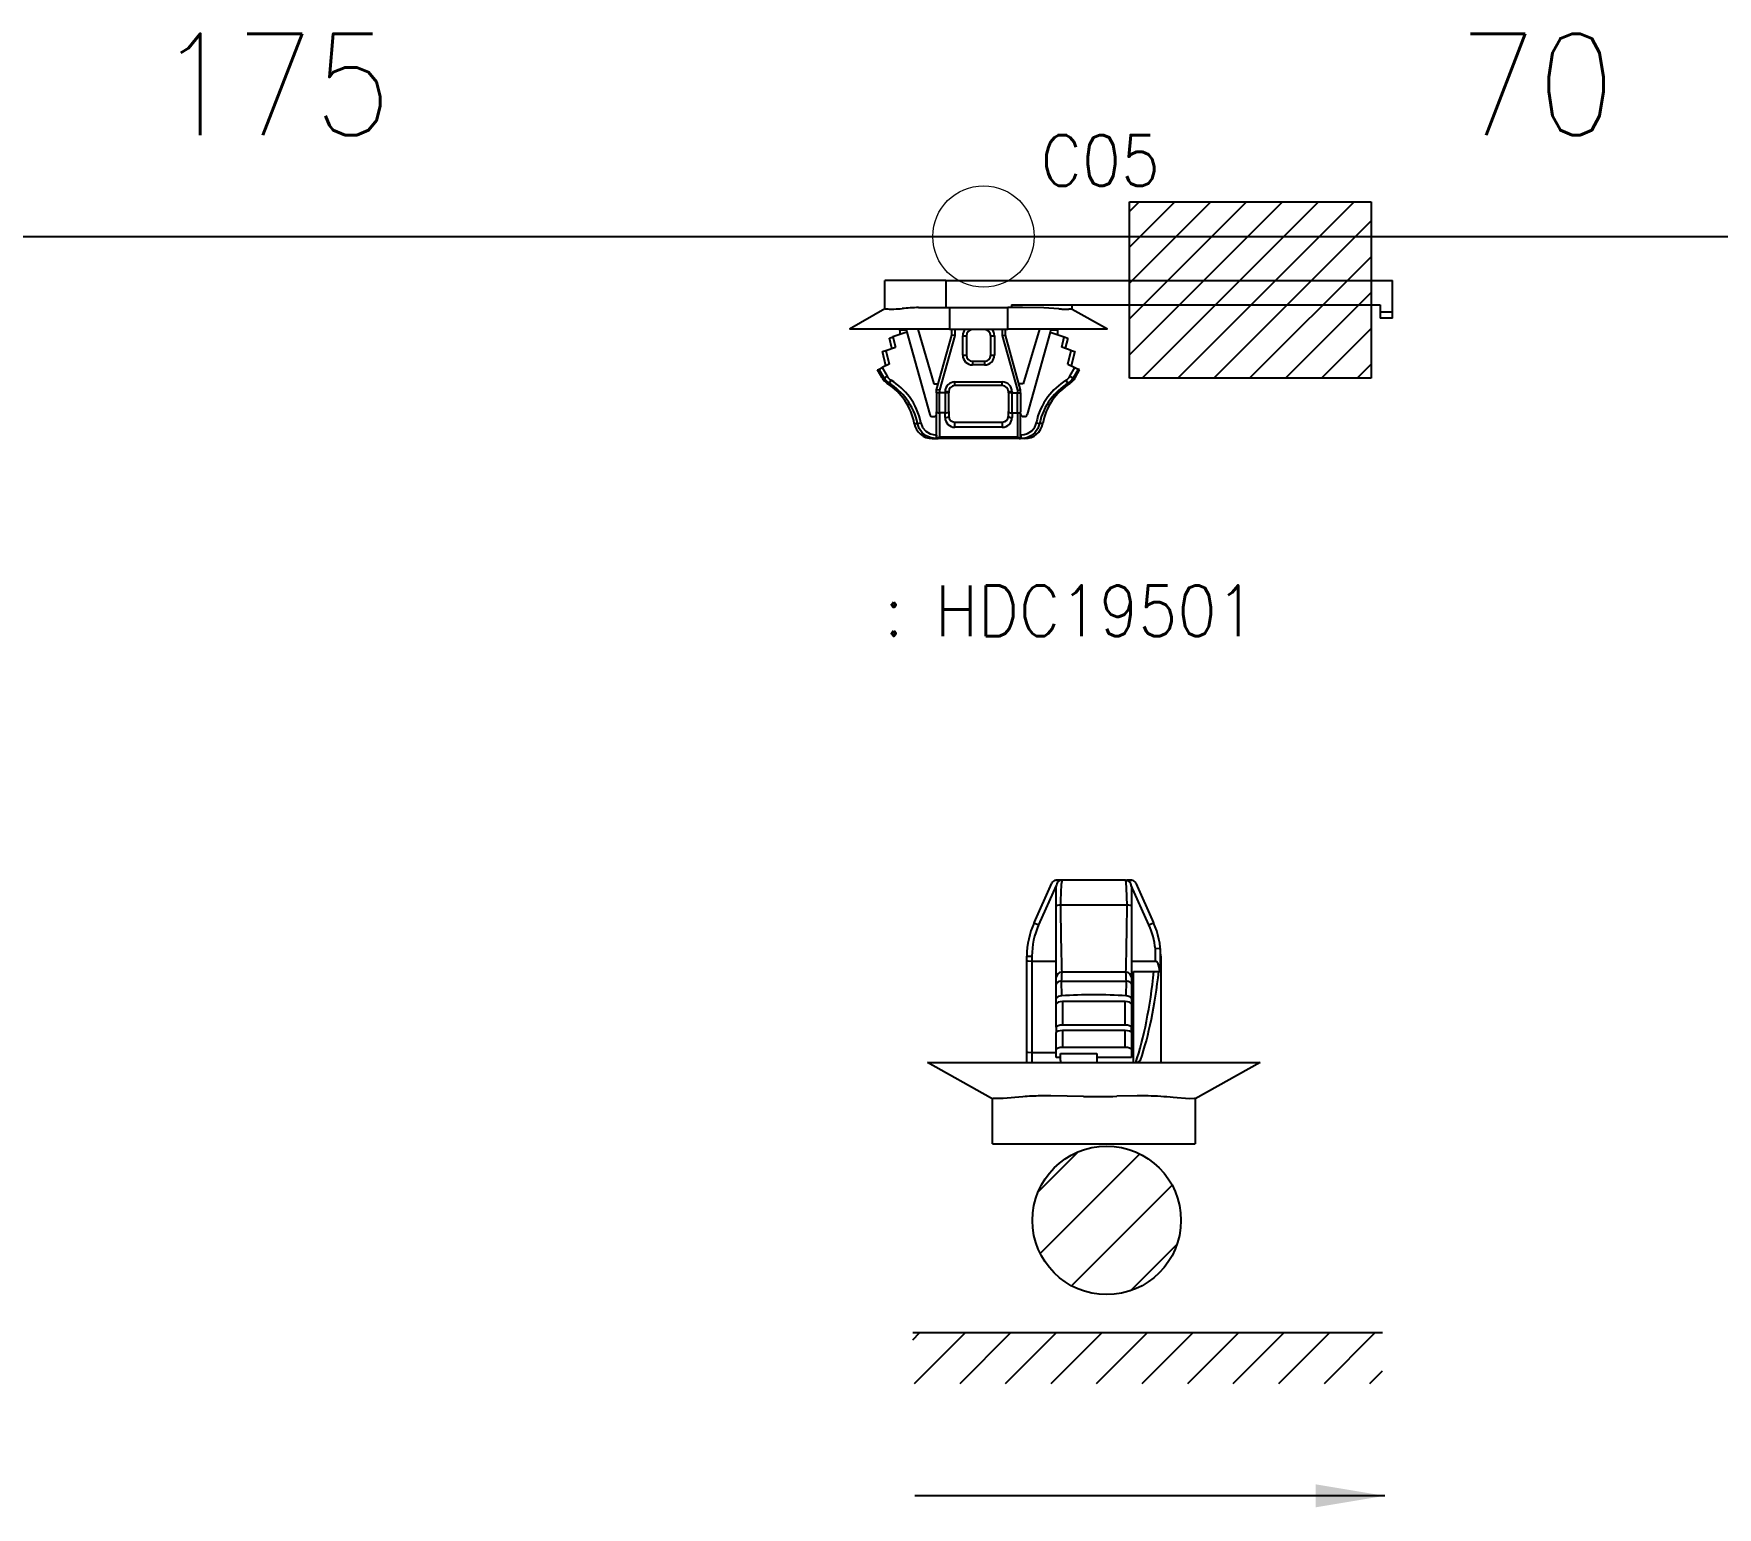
# Model space of a CAD drawing. Header units: inches. Extents: x 47316 to 59086, y 3141 to 11743.
# Drawn here: x 57995.5 to 58078.5, y 7179.9 to 7252.5 of the extents above; entities that cross this region are included whole.
import ezdxf

# ---------------------------------------------------------------- set-up
doc = ezdxf.new("R2010")
doc.units = ezdxf.units.IN
doc.header["$MEASUREMENT"] = 0
doc.layers.add('Beschreibung', color=7, linetype='Continuous', lineweight=25)
doc.styles.get("Standard").update_dxf_attribs({"font": ''})
doc.styles.get('Standard').set_extended_font_data('SimSun')
doc.linetypes.add('_VH_OTCON', pattern='A,0.0001,[7,VeSys.shx,S=0.1,R=0,X=0,Y=0],-0.4,[7,VeSys.shx,S=0.1,R=0,X=0,Y=0],-0.4,["X",Standard,S=1,R=0,X=-0.5,Y=-0.5],-0.0001,[7,VeSys.shx,S=0.1,R=0,X=0,Y=0],-0.4', length=1.2002)

msp = doc.modelspace()

# ---------------------------------------------------------------- linework, layer by layer
at = {"color": 0, "lineweight": -3}
for p, q in [((58057.075, 7244.248), (58049.54, 7236.712)), ((58055.307, 7244.248), (58049.54, 7238.48)), ((58053.54, 7244.248), (58049.54, 7240.248)), ((58051.772, 7244.248), (58049.54, 7242.016)), ((58050.004, 7244.248), (58049.54, 7243.783)), ((58049.54, 7235.558), (58049.54, 7244.248)), ((58049.54, 7244.248), (58061.447, 7244.248)), ((58058.843, 7244.248), (58050.153, 7235.558)), ((58060.611, 7244.248), (58051.921, 7235.558)), ((58061.447, 7244.248), (58061.447, 7235.558)), ((58061.447, 7243.316), (58053.689, 7235.558)), ((58061.447, 7241.548), (58055.456, 7235.558)), ((58040.473, 7240.381), (58062.493, 7240.381)), ((58039.128, 7239.042), (58039.697, 7239.048)), ((58039.697, 7239.048), (58040.473, 7239.048)), ((58043.713, 7239.181), (58061.893, 7239.181)), ((58044.252, 7239.046), (58043.713, 7239.048)), ((58045.313, 7239.031), (58044.252, 7239.046)), ((58061.447, 7239.78), (58057.224, 7235.558)), ((58061.447, 7238.013), (58058.992, 7235.558)), ((58061.447, 7236.245), (58060.76, 7235.558)), ((58061.447, 7235.558), (58049.54, 7235.558)), ((58039.166, 7233.081), (58039.083, 7233.32)), ((58039.251, 7233.352), (58039.335, 7233.131)), ((58044.862, 7233.148), (58044.918, 7233.281)), ((58045.104, 7233.32), (58045.02, 7233.078)), ((58039.315, 7232.871), (58039.166, 7233.081)), ((58039.518, 7232.712), (58039.315, 7232.871)), ((58039.335, 7233.131), (58039.487, 7232.949)), ((58039.487, 7232.949), (58039.701, 7232.82)), ((58039.756, 7232.614), (58039.518, 7232.712)), ((58039.701, 7232.82), (58039.944, 7232.763)), ((58040.01, 7232.581), (58039.756, 7232.614)), ((58039.944, 7232.763), (58040.01, 7232.761)), ((58040.047, 7232.582), (58040.083, 7232.599)), ((58040.083, 7232.599), (58040.174, 7232.669)), ((58044.104, 7232.599), (58044.014, 7232.669)), ((58044.14, 7232.582), (58044.104, 7232.599)), ((58044.178, 7232.761), (58044.346, 7232.778)), ((58044.302, 7232.589), (58044.178, 7232.581)), ((58044.511, 7232.638), (58044.302, 7232.589)), ((58044.346, 7232.778), (58044.508, 7232.829)), ((58044.508, 7232.829), (58044.712, 7232.959)), ((58044.704, 7232.733), (58044.511, 7232.638)), ((58044.871, 7232.87), (58044.704, 7232.733)), ((58044.712, 7232.959), (58044.862, 7233.148)), ((58045.02, 7233.078), (58044.871, 7232.87)), ((58046.193, 7210.745, 0), (58046.172, 7210.602, 0)), ((58046.205, 7210.787, 0), (58046.193, 7210.745, 0)), ((58046.214, 7210.804, 0), (58046.205, 7210.787, 0)), ((58046.218, 7210.809, 0), (58046.214, 7210.804, 0)), ((58046.225, 7210.811, 0), (58046.218, 7210.809, 0)), ((58049.331, 7210.81, 0), (58049.325, 7210.811, 0)), ((58049.334, 7210.807, 0), (58049.331, 7210.81, 0)), ((58049.341, 7210.798, 0), (58049.334, 7210.807, 0)), ((58049.35, 7210.775, 0), (58049.341, 7210.798, 0)), ((58049.368, 7210.695, 0), (58049.35, 7210.775, 0)), ((58046.172, 7210.602, 0), (58046.137, 7209.812, 0)), ((58049.394, 7210.416, 0), (58049.368, 7210.695, 0)), ((58049.417, 7209.579, 0), (58049.394, 7210.416, 0)), ((58046.137, 7209.812, 0), (58046.134, 7209.579, 0)), ((58051.059, 7207.407, 0), (58051.05, 7207.436, 0)), ((58044.475, 7206.846, 0), (58044.476, 7206.843, 0)), ((58044.476, 7206.843, 0), (58044.478, 7206.841, 0)), ((58044.478, 7206.841, 0), (58044.482, 7206.838, 0)), ((58044.482, 7206.838, 0), (58044.494, 7206.833, 0)), ((58044.494, 7206.833, 0), (58044.532, 7206.824, 0)), ((58044.532, 7206.824, 0), (58044.725, 7206.811, 0)), ((58051.066, 7207.339, 0), (58051.059, 7207.407, 0)), ((58045.937, 7205.008, 0), (58045.925, 7204.972, 0)), ((58045.958, 7205.031, 0), (58045.937, 7205.008, 0)), ((58046.025, 7205.07, 0), (58045.958, 7205.031, 0)), ((58046.175, 7205.102, 0), (58046.025, 7205.07, 0)), ((58049.456, 7205.091, 0), (58049.376, 7205.102, 0)), ((58049.58, 7205.042, 0), (58049.456, 7205.091, 0)), ((58049.62, 7204.996, 0), (58049.58, 7205.042, 0)), ((58049.625, 7204.972, 0), (58049.62, 7204.996, 0)), ((58044.475, 7202.346, 0), (58044.476, 7202.343, 0)), ((58044.476, 7202.343, 0), (58044.478, 7202.341, 0)), ((58044.478, 7202.341, 0), (58044.482, 7202.338, 0)), ((58044.482, 7202.338, 0), (58044.494, 7202.333, 0)), ((58044.494, 7202.333, 0), (58044.532, 7202.324, 0)), ((58044.532, 7202.324, 0), (58044.725, 7202.311, 0)), ((58049.951, 7201.843, 0), (58049.841, 7201.811, 0)), ((58050.076, 7201.939, 0), (58049.951, 7201.843, 0)), ((58042.776, 7200.033, 0), (58042.775, 7200.032, 0)), ((58042.777, 7200.034, 0), (58042.776, 7200.033, 0)), ((58042.782, 7200.035, 0), (58042.777, 7200.034, 0)), ((58042.829, 7200.036, 0), (58042.782, 7200.035, 0)), ((58043.306, 7200.043, 0), (58042.829, 7200.036, 0)), ((58049.913, 7200.174, 0), (58048.917, 7200.153, 0)), ((58050.404, 7200.173, 0), (58049.913, 7200.174, 0)), ((58052.741, 7200.036, 0), (58052.496, 7200.033, 0)), ((58052.764, 7200.036, 0), (58052.741, 7200.036, 0)), ((58052.771, 7200.035, 0), (58052.764, 7200.036, 0)), ((58052.774, 7200.034, 0), (58052.771, 7200.035, 0)), ((58052.775, 7200.033, 0), (58052.774, 7200.034, 0)), ((58052.775, 7200.032, 0), (58052.775, 7200.033, 0)), ((58045.03, 7195.442, 0), (58047.003, 7197.415, 0)), ((58045.133, 7192.402, 0), (58050.043, 7197.312, 0)), ((58046.682, 7190.808, 0), (58051.637, 7195.763, 0)), ((58049.586, 7190.569, 0), (58051.877, 7192.859, 0)), ((58038.849, 7188.149, 0), (58039.184, 7188.484, 0)), ((58062.005, 7188.484, 0), (58038.849, 7188.484, 0)), ((58038.934, 7185.989, 0), (58041.429, 7188.484, 0)), ((58041.179, 7185.989, 0), (58043.674, 7188.484, 0)), ((58043.424, 7185.989, 0), (58045.919, 7188.484, 0)), ((58045.669, 7185.989, 0), (58048.164, 7188.484, 0)), ((58047.914, 7185.989, 0), (58050.409, 7188.484, 0)), ((58050.159, 7185.989, 0), (58052.654, 7188.484, 0)), ((58052.404, 7185.989, 0), (58054.899, 7188.484, 0)), ((58054.649, 7185.989, 0), (58057.144, 7188.484, 0)), ((58056.894, 7185.989, 0), (58059.39, 7188.484, 0)), ((58059.139, 7185.989, 0), (58061.635, 7188.484, 0)), ((58061.384, 7185.989, 0), (58062.005, 7186.61, 0))]:
    msp.add_line(p, q, dxfattribs=at)
at = {"color": 0, "linetype": '_VH_OTCON', "lineweight": -2, "ltscale": 5}
for p, q in [((57971.162, 7242.543), (58042.338, 7242.543)), ((58042.338, 7242.543), (58096.479, 7242.543))]:
    msp.add_line(p, q, dxfattribs=at)
at = {"color": 0, "lineweight": -3, "ltscale": 0.125}
msp.add_line((58040.473, 7240.381), (58037.473, 7240.381), dxfattribs=at)
at = {"color": 0, "lineweight": -3, "ltscale": 0.058097}
msp.add_line((58037.473, 7238.986), (58037.473, 7240.381), dxfattribs=at)
at = {"color": 0, "lineweight": -3, "ltscale": 0.055515}
for p, q in [((58040.473, 7240.381), (58040.473, 7239.048)), ((58042.775, 7197.811, 0), (58042.775, 7200.032, 0)), ((58052.775, 7200.032, 0), (58052.775, 7197.811, 0))]:
    msp.add_line(p, q, dxfattribs=at)
at = {"color": 0, "lineweight": -3, "ltscale": 0.065}
msp.add_line((58062.493, 7238.821), (58062.493, 7240.381), dxfattribs=at)
at = {"color": 0, "lineweight": -3, "ltscale": 0.083533}
msp.add_line((58037.469, 7238.984), (58035.733, 7237.981), dxfattribs=at)
at = {"color": 0, "lineweight": -3, "ltscale": 0.000679}
msp.add_line((58037.473, 7238.987), (58037.489, 7238.984), dxfattribs=at)
at = {"color": 0, "lineweight": -3, "ltscale": 0.0075}
for p, q in [((58040.473, 7239.048), (58040.653, 7239.05)), ((58043.713, 7239.048), (58043.533, 7239.05)), ((58041.314, 7237.651), (58041.494, 7237.651)), ((58042.694, 7237.651), (58042.874, 7237.651)), ((58041.314, 7236.691), (58041.494, 7236.691)), ((58042.694, 7236.691), (58042.874, 7236.691)), ((58041.794, 7236.391), (58041.794, 7236.211)), ((58042.394, 7236.391), (58042.394, 7236.211)), ((58040.624, 7234.891), (58040.444, 7234.891)), ((58040.624, 7234.829), (58040.444, 7234.829)), ((58040.924, 7235.191), (58040.924, 7235.371)), ((58043.264, 7235.191), (58043.264, 7235.371)), ((58043.744, 7234.891), (58043.564, 7234.891)), ((58043.744, 7234.829), (58043.564, 7234.829)), ((58040.01, 7232.761), (58040.01, 7232.581)), ((58044.178, 7232.761), (58044.178, 7232.581))]:
    msp.add_line(p, q, dxfattribs=at)
at = {"color": 0, "lineweight": -3, "ltscale": 0.001282}
msp.add_line((58040.653, 7239.05), (58040.653, 7239.019), dxfattribs=at)
at = {"color": 0, "lineweight": -3, "ltscale": 0.12}
for p, q in [((58040.653, 7239.05), (58043.533, 7239.05)), ((58040.653, 7237.981), (58043.533, 7237.981))]:
    msp.add_line(p, q, dxfattribs=at)
at = {"color": 0, "lineweight": -3, "ltscale": 0.04327}
msp.add_line((58040.653, 7239.019), (58040.653, 7237.981), dxfattribs=at)
at = {"color": 0, "lineweight": -3, "ltscale": 0.044551}
msp.add_line((58043.533, 7237.981), (58043.533, 7239.05), dxfattribs=at)
at = {"color": 0, "lineweight": -3, "ltscale": 0.005515}
msp.add_line((58043.713, 7239.181), (58043.713, 7239.048), dxfattribs=at)
at = {"color": 0, "lineweight": -3, "ltscale": 0.031039}
msp.add_line((58046.056, 7238.975), (58045.313, 7239.031), dxfattribs=at)
at = {"color": 0, "lineweight": -3, "ltscale": 0.009625}
msp.add_line((58046.713, 7238.95), (58046.713, 7239.181), dxfattribs=at)
at = {"color": 0, "lineweight": -3, "ltscale": 0.015}
msp.add_line((58061.893, 7239.181), (58061.893, 7238.821), dxfattribs=at)
at = {"color": 0, "lineweight": -3, "ltscale": 0.082984}
msp.add_line((58048.453, 7237.981), (58046.713, 7238.95), dxfattribs=at)
at = {"color": 0, "lineweight": -3, "ltscale": 0.025}
for p, q in [((58061.893, 7238.821), (58062.493, 7238.821)), ((58062.493, 7238.521), (58061.893, 7238.521)), ((58042.394, 7237.951), (58041.794, 7237.951)), ((58041.794, 7236.391), (58042.394, 7236.391)), ((58042.394, 7236.211), (58041.794, 7236.211))]:
    msp.add_line(p, q, dxfattribs=at)
at = {"color": 0, "lineweight": -3, "ltscale": 0.0125}
for p, q in [((58061.893, 7238.821), (58061.893, 7238.521)), ((58062.493, 7238.521), (58062.493, 7238.821)), ((58040.774, 7237.681), (58040.774, 7237.981)), ((58043.414, 7237.681), (58043.414, 7237.981)), ((58044.725, 7202.311, 0), (58044.725, 7201.811, 0))]:
    msp.add_line(p, q, dxfattribs=at)
at = {"color": 0, "lineweight": -3, "ltscale": 0.027465}
for p, q in [((58036.393, 7237.981), (58035.733, 7237.981)), ((58048.453, 7237.981), (58047.794, 7237.981))]:
    msp.add_line(p, q, dxfattribs=at)
at = {"color": 0, "lineweight": -3, "ltscale": 0.177535}
for p, q in [((58040.653, 7237.981), (58036.393, 7237.981)), ((58047.794, 7237.981), (58043.533, 7237.981))]:
    msp.add_line(p, q, dxfattribs=at)
at = {"color": 0, "lineweight": -3, "ltscale": 0.007529}
for p, q in [((58037.698, 7237.532), (58037.869, 7237.591)), ((58037.354, 7236.871), (58037.525, 7236.93)), ((58046.663, 7236.93), (58046.834, 7236.871))]:
    msp.add_line(p, q, dxfattribs=at)
at = {"color": 0, "lineweight": -3, "ltscale": 0.021471}
for p, q in [((58037.823, 7237.032), (58037.698, 7237.532)), ((58037.869, 7237.591), (58037.994, 7237.091)), ((58046.194, 7237.091), (58046.318, 7237.591)), ((58046.489, 7237.532), (58046.364, 7237.032))]:
    msp.add_line(p, q, dxfattribs=at)
at = {"color": 0, "lineweight": -3, "ltscale": 0.030681}
for p, q in [((58038.565, 7237.831), (58037.869, 7237.591)), ((58045.622, 7237.831), (58046.318, 7237.591))]:
    msp.add_line(p, q, dxfattribs=at)
at = {"color": 0, "lineweight": -3, "ltscale": 0.002501}
for p, q in [((58038.205, 7237.921), (58038.204, 7237.981)), ((58045.984, 7237.981), (58045.982, 7237.921))]:
    msp.add_line(p, q, dxfattribs=at)
at = {"color": 0, "lineweight": -3, "ltscale": 0.013976}
for p, q in [((58038.54, 7237.921), (58038.205, 7237.921)), ((58045.982, 7237.921), (58045.647, 7237.921))]:
    msp.add_line(p, q, dxfattribs=at)
at = {"color": 0, "lineweight": -3, "ltscale": 0.008851}
for p, q in [((58038.205, 7237.921), (58038.21, 7237.708)), ((58045.982, 7237.921), (58045.978, 7237.708))]:
    msp.add_line(p, q, dxfattribs=at)
at = {"color": 0, "lineweight": -3, "ltscale": 0.002595}
for p, q in [((58038.524, 7237.981), (58038.54, 7237.921)), ((58045.647, 7237.921), (58045.664, 7237.981))]:
    msp.add_line(p, q, dxfattribs=at)
at = {"color": 0, "lineweight": -3, "ltscale": 0.003887}
for p, q in [((58038.54, 7237.921), (58038.565, 7237.831)), ((58045.647, 7237.921), (58045.622, 7237.831))]:
    msp.add_line(p, q, dxfattribs=at)
at = {"color": 0, "lineweight": -3, "ltscale": 0.175583}
for p, q in [((58038.565, 7237.831), (58039.693, 7233.771)), ((58045.622, 7237.831), (58044.494, 7233.771))]:
    msp.add_line(p, q, dxfattribs=at)
at = {"color": 0, "lineweight": -3, "ltscale": 0.117275}
for p, q in [((58039.094, 7237.981), (58039.889, 7235.281)), ((58045.094, 7237.981), (58044.299, 7235.281))]:
    msp.add_line(p, q, dxfattribs=at)
at = {"color": 0, "lineweight": -3, "ltscale": 0.11676}
for p, q in [((58040.024, 7234.981), (58040.774, 7237.681)), ((58040.924, 7237.66), (58040.174, 7234.96)), ((58043.264, 7237.66), (58044.014, 7234.96)), ((58044.164, 7234.981), (58043.414, 7237.681))]:
    msp.add_line(p, q, dxfattribs=at)
at = {"color": 0, "lineweight": -3, "ltscale": 0.006308}
for p, q in [((58040.924, 7237.66), (58040.774, 7237.681)), ((58043.264, 7237.66), (58043.414, 7237.681)), ((58040.174, 7234.96), (58040.024, 7234.981)), ((58044.014, 7234.96), (58044.164, 7234.981))]:
    msp.add_line(p, q, dxfattribs=at)
at = {"color": 0, "lineweight": -3, "ltscale": 0.013352}
for p, q in [((58040.924, 7237.981), (58040.924, 7237.66)), ((58043.264, 7237.981), (58043.264, 7237.66)), ((58044.475, 7201.811, 0), (58044.475, 7202.346, 0))]:
    msp.add_line(p, q, dxfattribs=at)
at = {"color": 0, "lineweight": -3, "ltscale": 0.04}
for p, q in [((58041.314, 7236.691), (58041.314, 7237.651)), ((58041.494, 7237.651), (58041.494, 7236.691)), ((58042.694, 7236.691), (58042.694, 7237.651)), ((58042.874, 7237.651), (58042.874, 7236.691))]:
    msp.add_line(p, q, dxfattribs=at)
at = {"color": 0, "lineweight": -3, "ltscale": 0.001247}
for p, q in [((58041.794, 7237.981), (58041.794, 7237.951)), ((58042.394, 7237.981), (58042.394, 7237.951))]:
    msp.add_line(p, q, dxfattribs=at)
at = {"color": 0, "lineweight": -3, "ltscale": 0.007528}
msp.add_line((58046.318, 7237.591), (58046.489, 7237.532), dxfattribs=at)
at = {"color": 0, "lineweight": -3, "ltscale": 0.029976}
for p, q in [((58037.528, 7236.173), (58037.354, 7236.871)), ((58046.834, 7236.871), (58046.66, 7236.173))]:
    msp.add_line(p, q, dxfattribs=at)
at = {"color": 0, "lineweight": -3, "ltscale": 0.020678}
for p, q in [((58037.525, 7236.93), (58037.994, 7237.091)), ((58046.663, 7236.93), (58046.194, 7237.091))]:
    msp.add_line(p, q, dxfattribs=at)
at = {"color": 0, "lineweight": -3, "ltscale": 0.029038}
for p, q in [((58037.525, 7236.93), (58037.693, 7236.253)), ((58046.494, 7236.253), (58046.663, 7236.93))]:
    msp.add_line(p, q, dxfattribs=at)
at = {"color": 0, "lineweight": -3, "ltscale": 0.003397}
for p, q in [((58037.114, 7235.971), (58037.187, 7236.006)), ((58047.074, 7235.971), (58047, 7236.006))]:
    msp.add_line(p, q, dxfattribs=at)
at = {"color": 0, "lineweight": -3, "ltscale": 0.019002}
for p, q in [((58037.335, 7235.572), (58037.114, 7235.971)), ((58046.853, 7235.572), (58047.074, 7235.971))]:
    msp.add_line(p, q, dxfattribs=at)
at = {"color": 0, "lineweight": -3, "ltscale": 0.007407}
for p, q in [((58037.187, 7236.006), (58037.347, 7236.084)), ((58046.841, 7236.084), (58047, 7236.006))]:
    msp.add_line(p, q, dxfattribs=at)
at = {"color": 0, "lineweight": -3, "ltscale": 0.020802}
for p, q in [((58037.433, 7235.572), (58037.187, 7236.006)), ((58047, 7236.006), (58046.754, 7235.572))]:
    msp.add_line(p, q, dxfattribs=at)
at = {"color": 0, "lineweight": -3, "ltscale": 0.016059}
for p, q in [((58037.693, 7236.253), (58037.347, 7236.084)), ((58046.494, 7236.253), (58046.841, 7236.084))]:
    msp.add_line(p, q, dxfattribs=at)
at = {"color": 0, "lineweight": -3, "ltscale": 0.020348}
for p, q in [((58037.347, 7236.084), (58037.587, 7235.659)), ((58046.6, 7235.659), (58046.841, 7236.084))]:
    msp.add_line(p, q, dxfattribs=at)
at = {"color": 0, "lineweight": -3, "ltscale": 0.007382}
for p, q in [((58037.433, 7235.572), (58037.587, 7235.659)), ((58046.6, 7235.659), (58046.754, 7235.572))]:
    msp.add_line(p, q, dxfattribs=at)
at = {"color": 0, "lineweight": -3, "ltscale": 0.004089}
for p, q in [((58037.433, 7235.572), (58037.335, 7235.572)), ((58046.754, 7235.572), (58046.853, 7235.572))]:
    msp.add_line(p, q, dxfattribs=at)
at = {"color": 0, "lineweight": -3, "ltscale": 0.004225}
for p, q in [((58037.59, 7235.302), (58037.691, 7235.302)), ((58046.597, 7235.302), (58046.496, 7235.302))]:
    msp.add_line(p, q, dxfattribs=at)
at = {"color": 0, "lineweight": -3, "ltscale": 0.007452}
for p, q in [((58037.691, 7235.302), (58037.785, 7235.454)), ((58046.402, 7235.454), (58046.496, 7235.302))]:
    msp.add_line(p, q, dxfattribs=at)
at = {"color": 0, "lineweight": -3, "ltscale": 0.009097}
for p, q in [((58039.889, 7235.281), (58040.107, 7235.281)), ((58044.299, 7235.281), (58044.08, 7235.281))]:
    msp.add_line(p, q, dxfattribs=at)
at = {"color": 0, "lineweight": -3, "ltscale": 0.006314}
for p, q in [((58040.024, 7234.829), (58040.024, 7234.981)), ((58044.164, 7234.829), (58044.164, 7234.981)), ((58044.725, 7207.064, 0), (58044.725, 7206.811, 0))]:
    msp.add_line(p, q, dxfattribs=at)
at = {"color": 0, "lineweight": -3, "ltscale": 0.038472}
for p, q in [((58040.024, 7234.829), (58040.024, 7233.906)), ((58044.164, 7234.829), (58044.164, 7233.906))]:
    msp.add_line(p, q, dxfattribs=at)
at = {"color": 0, "lineweight": -3, "ltscale": 0.00625}
for p, q in [((58040.174, 7234.829), (58040.024, 7234.829)), ((58044.014, 7234.829), (58044.164, 7234.829)), ((58044.828, 7208.705, 0), (58045.056, 7208.603, 0)), ((58050.495, 7208.603, 0), (58050.723, 7208.705, 0)), ((58044.475, 7207.064, 0), (58044.725, 7207.064, 0))]:
    msp.add_line(p, q, dxfattribs=at)
at = {"color": 0, "lineweight": -3, "ltscale": 0.005462}
for p, q in [((58040.174, 7234.96), (58040.174, 7234.829)), ((58044.014, 7234.96), (58044.014, 7234.829)), ((58044.475, 7206.846, 0), (58044.475, 7207.064, 0))]:
    msp.add_line(p, q, dxfattribs=at)
at = {"color": 0, "lineweight": -3, "ltscale": 0.041036}
for p, q in [((58040.174, 7233.844), (58040.174, 7234.829)), ((58040.444, 7234.829), (58040.444, 7233.844)), ((58043.744, 7233.844), (58043.744, 7234.829)), ((58044.014, 7233.844), (58044.014, 7234.829))]:
    msp.add_line(p, q, dxfattribs=at)
at = {"color": 0, "lineweight": -3, "ltscale": 0.01125}
for p, q in [((58040.444, 7234.829), (58040.174, 7234.829)), ((58043.744, 7234.829), (58044.014, 7234.829)), ((58040.444, 7233.844), (58040.174, 7233.844)), ((58043.744, 7233.844), (58044.014, 7233.844))]:
    msp.add_line(p, q, dxfattribs=at)
at = {"color": 0, "lineweight": -3, "ltscale": 0.002564}
for p, q in [((58040.444, 7234.829), (58040.444, 7234.891)), ((58040.624, 7234.891), (58040.624, 7234.829)), ((58043.564, 7234.829), (58043.564, 7234.891)), ((58043.744, 7234.891), (58043.744, 7234.829))]:
    msp.add_line(p, q, dxfattribs=at)
at = {"color": 0, "lineweight": -3, "ltscale": 0.037959}
for p, q in [((58040.624, 7233.918), (58040.624, 7234.829)), ((58043.564, 7234.829), (58043.564, 7233.918))]:
    msp.add_line(p, q, dxfattribs=at)
at = {"color": 0, "lineweight": -3, "ltscale": 0.0975}
for p, q in [((58040.924, 7235.371), (58043.264, 7235.371)), ((58043.264, 7235.191), (58040.924, 7235.191)), ((58040.924, 7233.391), (58043.264, 7233.391)), ((58043.264, 7233.137), (58040.924, 7233.137))]:
    msp.add_line(p, q, dxfattribs=at)
at = {"color": 0, "lineweight": -3, "ltscale": 0.006544}
for p, q in [((58038.926, 7233.32), (58039.083, 7233.32)), ((58045.261, 7233.32), (58045.104, 7233.32))]:
    msp.add_line(p, q, dxfattribs=at)
at = {"color": 0, "lineweight": -3, "ltscale": 0.00714}
for p, q in [((58039.083, 7233.32), (58039.251, 7233.352)), ((58044.936, 7233.352), (58045.104, 7233.32))]:
    msp.add_line(p, q, dxfattribs=at)
at = {"color": 0, "lineweight": -3, "ltscale": 0.0015}
for p, q in [((58039.838, 7233.661), (58039.874, 7233.661)), ((58044.35, 7233.661), (58044.314, 7233.661))]:
    msp.add_line(p, q, dxfattribs=at)
at = {"color": 0, "lineweight": -3, "ltscale": 0.048384}
for p, q in [((58040.024, 7232.745), (58040.024, 7233.906)), ((58044.164, 7232.745), (58044.164, 7233.906))]:
    msp.add_line(p, q, dxfattribs=at)
at = {"color": 0, "lineweight": -3, "ltscale": 0.048964}
for p, q in [((58040.174, 7233.844), (58040.174, 7232.669)), ((58044.014, 7233.844), (58044.014, 7232.669))]:
    msp.add_line(p, q, dxfattribs=at)
at = {"color": 0, "lineweight": -3, "ltscale": 0.009477}
for p, q in [((58040.444, 7233.617), (58040.444, 7233.844)), ((58040.624, 7233.918), (58040.624, 7233.691)), ((58043.564, 7233.691), (58043.564, 7233.918)), ((58043.744, 7233.844), (58043.744, 7233.617))]:
    msp.add_line(p, q, dxfattribs=at)
at = {"color": 0, "lineweight": -3, "ltscale": 0.010578}
for p, q in [((58040.924, 7233.137), (58040.924, 7233.391)), ((58043.264, 7233.391), (58043.264, 7233.137))]:
    msp.add_line(p, q, dxfattribs=at)
at = {"color": 0, "lineweight": -3, "ltscale": 0.008254}
for p, q in [((58039.812, 7232.581), (58040.01, 7232.581)), ((58044.376, 7232.581), (58044.178, 7232.581))]:
    msp.add_line(p, q, dxfattribs=at)
at = {"color": 0, "lineweight": -3, "ltscale": 0.000579}
for p, q in [((58040.01, 7232.761), (58040.024, 7232.761)), ((58044.164, 7232.761), (58044.178, 7232.761))]:
    msp.add_line(p, q, dxfattribs=at)
at = {"color": 0, "lineweight": -3, "ltscale": 0.000902}
msp.add_line((58040.031, 7232.581), (58040.01, 7232.581), dxfattribs=at)
at = {"color": 0, "lineweight": -3, "ltscale": 0.004469}
msp.add_line((58040.024, 7232.745), (58040.024, 7232.637), dxfattribs=at)
at = {"color": 0, "lineweight": -3, "ltscale": 0.002337}
msp.add_line((58040.024, 7232.637), (58040.024, 7232.581), dxfattribs=at)
at = {"color": 0, "lineweight": -3, "ltscale": 0.000981}
for p, q in [((58040.047, 7232.582), (58040.024, 7232.581)), ((58044.14, 7232.582), (58044.164, 7232.581))]:
    msp.add_line(p, q, dxfattribs=at)
at = {"color": 0, "lineweight": -3, "ltscale": 0.000373}
for p, q in [((58040.024, 7232.581), (58040.033, 7232.581)), ((58044.164, 7232.581), (58044.155, 7232.581))]:
    msp.add_line(p, q, dxfattribs=at)
at = {"color": 0, "lineweight": -3, "ltscale": 0.002639}
for p, q in [((58040.033, 7232.581), (58040.096, 7232.581)), ((58044.155, 7232.581), (58044.091, 7232.581))]:
    msp.add_line(p, q, dxfattribs=at)
at = {"color": 0, "lineweight": -3, "ltscale": 0.002032}
for p, q in [((58040.096, 7232.581), (58040.047, 7232.582)), ((58044.091, 7232.581), (58044.14, 7232.582))]:
    msp.add_line(p, q, dxfattribs=at)
at = {"color": 0, "lineweight": -3, "ltscale": 0.166478}
msp.add_line((58044.091, 7232.581), (58040.096, 7232.581), dxfattribs=at)
at = {"color": 0, "lineweight": -3, "ltscale": 0.16}
msp.add_line((58040.174, 7232.669), (58044.014, 7232.669), dxfattribs=at)
at = {"color": 0, "lineweight": -3, "ltscale": 0.000952}
msp.add_line((58044.178, 7232.581), (58044.155, 7232.581), dxfattribs=at)
at = {"color": 0, "lineweight": -3, "ltscale": 0.004472}
msp.add_line((58044.164, 7232.637), (58044.164, 7232.745), dxfattribs=at)
at = {"color": 0, "lineweight": -3, "ltscale": 0.002334}
msp.add_line((58044.164, 7232.637), (58044.164, 7232.581), dxfattribs=at)
at = {"color": 0, "lineweight": -3, "ltscale": 0.006045}
for p, q in [((58045.901, 7210.809, 0), (58046.143, 7210.811, 0)), ((58049.408, 7210.811, 0), (58049.65, 7210.809, 0))]:
    msp.add_line(p, q, dxfattribs=at)
at = {"color": 0, "lineweight": -3, "ltscale": 0.000905}
for p, q in [((58045.937, 7210.811, 0), (58045.901, 7210.809, 0)), ((58049.65, 7210.809, 0), (58049.614, 7210.811, 0))]:
    msp.add_line(p, q, dxfattribs=at)
at = {"color": 0, "lineweight": -3, "ltscale": 0.005143}
for p, q in [((58046.143, 7210.811, 0), (58045.937, 7210.811, 0)), ((58049.614, 7210.811, 0), (58049.408, 7210.811, 0))]:
    msp.add_line(p, q, dxfattribs=at)
at = {"color": 0, "lineweight": -3, "ltscale": 0.002066}
for p, q in [((58046.143, 7210.811, 0), (58046.225, 7210.811, 0)), ((58049.325, 7210.811, 0), (58049.408, 7210.811, 0))]:
    msp.add_line(p, q, dxfattribs=at)
at = {"color": 0, "lineweight": -3, "ltscale": 0.0775}
for p, q in [((58049.325, 7210.811, 0), (58046.225, 7210.811, 0)), ((58049.325, 7204.825, 0), (58046.225, 7204.825, 0)), ((58049.325, 7203.661, 0), (58046.225, 7203.661, 0)), ((58049.325, 7203.392, 0), (58046.225, 7203.392, 0)), ((58049.325, 7202.559, 0), (58046.225, 7202.559, 0))]:
    msp.add_line(p, q, dxfattribs=at)
at = {"color": 0, "lineweight": -3, "ltscale": 0.053693}
for p, q in [((58044.828, 7208.705, 0), (58045.709, 7210.664, 0)), ((58049.842, 7210.664, 0), (58050.723, 7208.705, 0))]:
    msp.add_line(p, q, dxfattribs=at)
at = {"color": 0, "lineweight": -3, "ltscale": 0.053057}
for p, q in [((58045.927, 7210.538, 0), (58045.056, 7208.603, 0)), ((58050.495, 7208.603, 0), (58049.624, 7210.538, 0))]:
    msp.add_line(p, q, dxfattribs=at)
at = {"color": 0, "lineweight": -3, "ltscale": 0.024651}
msp.add_line((58045.925, 7209.525, 0), (58045.925, 7210.511, 0), dxfattribs=at)
at = {"color": 0, "lineweight": -3, "ltscale": 0.021668}
msp.add_line((58049.625, 7210.511, 0), (58049.625, 7209.645, 0), dxfattribs=at)
at = {"color": 0, "lineweight": -3, "ltscale": 0.053395}
for p, q in [((58045.925, 7207.39, 0), (58045.925, 7209.525, 0)), ((58049.625, 7209.525, 0), (58049.625, 7207.39, 0))]:
    msp.add_line(p, q, dxfattribs=at)
at = {"color": 0, "lineweight": -3, "ltscale": 0.08209}
msp.add_line((58049.417, 7209.579, 0), (58046.134, 7209.579, 0), dxfattribs=at)
at = {"color": 0, "lineweight": -3, "ltscale": 0.002983}
msp.add_line((58049.625, 7209.645, 0), (58049.625, 7209.525, 0), dxfattribs=at)
at = {"color": 0, "lineweight": -3, "ltscale": 0.00605}
msp.add_line((58051.05, 7207.436, 0), (58050.808, 7207.425, 0), dxfattribs=at)
at = {"color": 0, "lineweight": -3, "ltscale": 0.015327}
msp.add_line((58050.808, 7206.811, 0), (58050.808, 7207.425, 0), dxfattribs=at)
at = {"color": 0, "lineweight": -3, "ltscale": 0.028114}
msp.add_line((58051.05, 7207.436, 0), (58051.05, 7206.311, 0), dxfattribs=at)
at = {"color": 0, "lineweight": -3, "ltscale": 0.1125}
for p, q in [((58044.475, 7202.346, 0), (58044.475, 7206.846, 0)), ((58044.725, 7206.811, 0), (58044.725, 7202.311, 0)), ((58049.725, 7201.811, 0), (58049.725, 7206.311, 0))]:
    msp.add_line(p, q, dxfattribs=at)
at = {"color": 0, "lineweight": -3, "ltscale": 0.03}
for p, q in [((58044.725, 7206.811, 0), (58045.925, 7206.811, 0)), ((58044.725, 7202.311, 0), (58045.925, 7202.311, 0))]:
    msp.add_line(p, q, dxfattribs=at)
at = {"color": 0, "lineweight": -3, "ltscale": 0.034162}
for p, q in [((58045.925, 7206.023, 0), (58045.925, 7207.39, 0)), ((58049.625, 7207.39, 0), (58049.625, 7206.023, 0))]:
    msp.add_line(p, q, dxfattribs=at)
at = {"color": 0, "lineweight": -3, "ltscale": 0.029565}
msp.add_line((58049.625, 7206.811, 0), (58050.808, 7206.811, 0), dxfattribs=at)
at = {"color": 0, "lineweight": -3, "ltscale": 0.131314}
msp.add_line((58051.075, 7207.064, 0), (58051.075, 7201.811, 0), dxfattribs=at)
at = {"color": 0, "lineweight": -3, "ltscale": 0.008564}
for p, q in [((58045.925, 7205.681, 0), (58045.925, 7206.023, 0)), ((58049.625, 7206.023, 0), (58049.625, 7205.681, 0))]:
    msp.add_line(p, q, dxfattribs=at)
at = {"color": 0, "lineweight": -3, "ltscale": 0.018102}
for p, q in [((58046.172, 7205.826, 0), (58046.175, 7205.102, 0)), ((58049.376, 7205.102, 0), (58049.379, 7205.826, 0))]:
    msp.add_line(p, q, dxfattribs=at)
at = {"color": 0, "lineweight": -3, "ltscale": 0.080151}
msp.add_line((58046.172, 7205.826, 0), (58049.379, 7205.826, 0), dxfattribs=at)
at = {"color": 0, "lineweight": -3, "ltscale": 0.079191}
msp.add_line((58049.359, 7206.277, 0), (58046.192, 7206.277, 0), dxfattribs=at)
at = {"color": 0, "lineweight": -3, "ltscale": 0.025266}
msp.add_line((58049.725, 7206.311, 0), (58050.736, 7206.311, 0), dxfattribs=at)
at = {"color": 0, "lineweight": -3, "ltscale": 0.006094}
msp.add_line((58050.736, 7206.311, 0), (58050.98, 7206.311, 0), dxfattribs=at)
at = {"color": 0, "lineweight": -3, "ltscale": 0.00175}
msp.add_line((58051.05, 7206.311, 0), (58050.98, 7206.311, 0), dxfattribs=at)
at = {"color": 0, "lineweight": -3, "ltscale": 0.017713}
for p, q in [((58045.925, 7204.972, 0), (58045.925, 7205.681, 0)), ((58049.625, 7205.681, 0), (58049.625, 7204.972, 0))]:
    msp.add_line(p, q, dxfattribs=at)
at = {"color": 0, "lineweight": -3, "ltscale": 0.00704}
for p, q in [((58045.925, 7204.69, 0), (58045.925, 7204.972, 0)), ((58049.625, 7204.972, 0), (58049.625, 7204.69, 0))]:
    msp.add_line(p, q, dxfattribs=at)
at = {"color": 0, "lineweight": -3, "ltscale": 0.028176}
for p, q in [((58045.925, 7203.563, 0), (58045.925, 7204.69, 0)), ((58049.625, 7204.69, 0), (58049.625, 7203.563, 0))]:
    msp.add_line(p, q, dxfattribs=at)
at = {"color": 0, "lineweight": -3, "ltscale": 0.029086}
for p, q in [((58046.225, 7204.825, 0), (58046.225, 7203.661, 0)), ((58049.325, 7203.661, 0), (58049.325, 7204.825, 0))]:
    msp.add_line(p, q, dxfattribs=at)
at = {"color": 0, "lineweight": -3, "ltscale": 0.006732}
for p, q in [((58045.925, 7203.563, 0), (58045.925, 7203.294, 0)), ((58049.625, 7203.294, 0), (58049.625, 7203.563, 0))]:
    msp.add_line(p, q, dxfattribs=at)
at = {"color": 0, "lineweight": -3, "ltscale": 0.020833}
for p, q in [((58045.925, 7202.461, 0), (58045.925, 7203.294, 0)), ((58046.225, 7203.392, 0), (58046.225, 7202.559, 0)), ((58049.325, 7202.559, 0), (58049.325, 7203.392, 0)), ((58049.625, 7203.294, 0), (58049.625, 7202.461, 0))]:
    msp.add_line(p, q, dxfattribs=at)
at = {"color": 0, "lineweight": -3, "ltscale": 0.009989}
for p, q in [((58045.925, 7202.061, 0), (58045.925, 7202.461, 0)), ((58049.625, 7202.461, 0), (58049.625, 7202.061, 0))]:
    msp.add_line(p, q, dxfattribs=at)
at = {"color": 0, "lineweight": -3, "ltscale": 0.1025}
for p, q in [((58039.575, 7201.811, 0), (58043.675, 7201.811, 0)), ((58051.875, 7201.811, 0), (58055.975, 7201.811, 0))]:
    msp.add_line(p, q, dxfattribs=at)
at = {"color": 0, "lineweight": -3, "ltscale": 0.088935}
msp.add_line((58042.683, 7200.081, 0), (58039.575, 7201.811, 0), dxfattribs=at)
at = {"color": 0, "lineweight": -3, "ltscale": 0.205}
msp.add_line((58043.675, 7201.811, 0), (58051.875, 7201.811, 0), dxfattribs=at)
at = {"color": 0, "lineweight": -3, "ltscale": 0.005}
msp.add_line((58046.125, 7202.061, 0), (58045.925, 7202.061, 0), dxfattribs=at)
at = {"color": 0, "lineweight": -3, "ltscale": 0.045}
msp.add_line((58046.125, 7202.265, 0), (58047.925, 7202.265, 0), dxfattribs=at)
at = {"color": 0, "lineweight": -3, "ltscale": 0.008849}
msp.add_line((58046.125, 7201.911, 0), (58046.125, 7202.265, 0), dxfattribs=at)
at = {"color": 0, "lineweight": -3, "ltscale": 0.011349}
msp.add_line((58047.925, 7202.265, 0), (58047.925, 7201.811, 0), dxfattribs=at)
at = {"color": 0, "lineweight": -3, "ltscale": 0.0425}
msp.add_line((58049.625, 7202.061, 0), (58047.925, 7202.061, 0), dxfattribs=at)
at = {"color": 0, "lineweight": -3, "ltscale": 0.0025}
msp.add_line((58049.625, 7202.311, 0), (58049.725, 7202.311, 0), dxfattribs=at)
at = {"color": 0, "lineweight": -3, "ltscale": 0.002888}
msp.add_line((58049.725, 7201.811, 0), (58049.841, 7201.811, 0), dxfattribs=at)
at = {"color": 0, "lineweight": -3, "ltscale": 0.091569}
msp.add_line((58055.975, 7201.811, 0), (58052.775, 7200.029, 0), dxfattribs=at)
at = {"color": 0, "lineweight": -3, "ltscale": 0.002634}
msp.add_line((58042.775, 7200.029, 0), (58042.683, 7200.081, 0), dxfattribs=at)
at = {"color": 0, "lineweight": -3, "ltscale": 0.024344}
msp.add_line((58044.276, 7200.128, 0), (58043.306, 7200.043, 0), dxfattribs=at)
at = {"color": 0, "lineweight": -3, "ltscale": 0.040122}
msp.add_line((58047.259, 7200.139, 0), (58045.654, 7200.175, 0), dxfattribs=at)
at = {"color": 0, "lineweight": -3, "ltscale": 0.001289}
msp.add_line((58050.456, 7200.172, 0), (58050.404, 7200.173, 0), dxfattribs=at)
at = {"color": 0, "lineweight": -3, "ltscale": 0.020257}
msp.add_line((58052.496, 7200.033, 0), (58051.687, 7200.092, 0), dxfattribs=at)
at = {"color": 0, "lineweight": -3, "ltscale": 0.25}
msp.add_line((58042.775, 7197.811, 0), (58052.775, 7197.811, 0), dxfattribs=at)
at = {"color": 0, "linetype": 'Continuous', "lineweight": 15}
msp.add_circle((58042.338, 7242.543), 2.5, dxfattribs=at)
at = {"color": 0, "lineweight": -3}
msp.add_circle((58048.41, 7194.035, 0), 3.661, dxfattribs=at)
for centre, radius, start, end in [((58037.791, 7241.084), 2.121, 261.83619, 269.08395), ((58037.814, 7242.048), 3.086, 268.93928, 272.00772), ((58037.551, 7247.761), 8.805, 272.41653, 275.0805), ((58039.669, 7224.586), 14.466, 92.14355, 95.30993), ((58046.45, 7244.394), 5.433, 265.84687, 268.01409), ((58046.437, 7245.898), 6.936, 268.55191, 270.88829), ((58046.571, 7238.157), 0.806, 79.78486, 91.85906), ((58041.794, 7237.651), 0.48, 136.5678, 180), ((58041.794, 7237.651), 0.3, 90, 180), ((58042.394, 7237.651), 0.3, 0, 90), ((58042.394, 7237.651), 0.48, 0, 43.4322), ((58041.794, 7236.691), 0.48, 180, 270), ((58041.794, 7236.691), 0.3, 180, 270), ((58042.394, 7236.691), 0.48, 270, 0), ((58042.394, 7236.691), 0.3, 270, 0), ((58038.087, 7235.944), 0.575, 209.62574, 238.3672), ((58046.1, 7235.944), 0.575, 301.6328, 330.37426), ((58037.991, 7235.936), 0.75, 209.0124, 237.71479), ((58038.09, 7235.941), 0.754, 209.34269, 238.09351), ((58036.004, 7232.791), 2.97, 10.27044, 57.71479), ((58036.069, 7232.663), 3.098, 37.04108, 58.42278), ((58036.058, 7232.662), 3.284, 36.9174, 58.24901), ((58040.924, 7234.891), 0.48, 90, 180), ((58040.924, 7234.891), 0.3, 90, 180), ((58043.264, 7234.891), 0.48, 0, 90), ((58043.264, 7234.891), 0.3, 0, 90), ((58048.184, 7232.791), 2.97, 122.28521, 169.72956), ((58048.13, 7232.662), 3.284, 121.75099, 143.0826), ((58048.118, 7232.663), 3.098, 121.57722, 142.95892), ((58046.098, 7235.941), 0.753, 301.904, 330.65741), ((58046.197, 7235.936), 0.75, 302.28521, 330.98761), ((58036.202, 7232.753), 2.937, 11.13359, 37.18608), ((58036.181, 7232.755), 3.128, 11.01236, 36.91302), ((58048.006, 7232.755), 3.128, 143.08697, 168.98764), ((58047.986, 7232.753), 2.937, 142.81391, 168.86641), ((58039.812, 7233.481), 0.9, 190.27044, 270), ((58039.838, 7233.811), 0.15, 195.52411, 270), ((58039.874, 7233.811), 0.15, 270, 0), ((58040.924, 7233.617), 0.48, 180.00023, 269.99981), ((58040.924, 7233.691), 0.3, 180, 270), ((58043.264, 7233.691), 0.3, 270, 0), ((58043.264, 7233.617), 0.48, 270.0002, 359.99983), ((58044.314, 7233.811), 0.15, 179.99999, 270), ((58044.35, 7233.811), 0.15, 270, 344.47589), ((58044.376, 7233.481), 0.9, 270, 349.72956), ((58044.26, 7233.482), 0.689, 343.00889, 349.1485), ((58045.937, 7210.561, 0), 0.25, 98.29725, 155.77227), ((58046.225, 7210.511, 0), 0.3, 90.00001, 180.00001), ((58049.325, 7210.511, 0), 0.3, 0.00001, 90.00001), ((58049.614, 7210.561, 0), 0.25, 24.22775, 81.70278), ((58207.758, 7210.819, 0), 161.63, 180.43974, 181.15367), ((57887.791, 7210.819, 0), 161.631, 358.84636, 359.56028), ((58048.475, 7207.064, 0), 4, 155.77227, 180.00001), ((58048.475, 7207.064, 0), 3.75, 155.77227, 180.00001), ((58047.075, 7207.064, 0), 3.75, 5.51683, 24.22775), ((58047.075, 7207.064, 0), 4, 359.99998, 24.22775), ((58222.812, 7211.049, 0), 176.685, 181.12996, 181.54788), ((57872.739, 7211.049, 0), 176.685, 358.45215, 358.87007), ((58055.733, 7205.652, 0), 9.562, 176.25098, 178.95454), ((58039.815, 7205.651, 0), 9.565, 1.04836, 3.75102), ((58047.775, 7183.628, 0), 21.533, 85.7377, 94.26233), ((58047.025, 7201.911, 0), 0.9, 180.00001, 186.37938), ((58047.547, 7204.397, 0), 3.527, 312.8414, 315.80345), ((58045.46, 7185.359, 0), 14.817, 91.2102, 94.58212), ((58045.472, 7183.415, 0), 16.761, 89.37572, 91.10983), ((58047.774, 7235.532, 0), 35.397, 269.16573, 271.84975), ((58049.975, 7183.439, 0), 16.74, 84.1295, 88.35467)]:
    msp.add_arc(centre, radius, start, end, dxfattribs=at)
for centre, major_axis, ratio, start_param, end_param in [((58040.174, 7233.906), (0.15, 0), 0.410365, 3.141593, 4.712389), ((58040.444, 7233.918), (0.18, 0), 0.410365, 4.712389, 6.283185), ((58040.444, 7233.691), (0.18, 0), 0.410365, 4.712389, 6.283185), ((58043.744, 7233.918), (0.18, 0), 0.410365, 3.141593, 4.712389), ((58043.744, 7233.691), (0.18, 0), 0.410365, 3.141593, 4.712389), ((58044.014, 7233.906), (-0.15, 0), 0.410365, 1.570796, 3.141593), ((58046.225, 7209.525, 0), (-0.3, 0), 0.187278, 5.023383, 6.283185), ((58049.325, 7209.525, 0), (-0.3, 0), 0.187278, 3.141593, 4.401395), ((58050.808, 7205.911, 0), (0, -0.9), 0.277778, 2.03135, 3.141593), ((58046.225, 7206.023, 0), (-0.3, 0), 0.850821, 4.825334, 6.283185), ((58046.225, 7205.681, 0), (-0.3, 0), 0.492566, 4.890088, 6.283185), ((58049.325, 7206.023, 0), (-0.3, 0), 0.850821, 3.141593, 4.599444), ((58049.325, 7205.681, 0), (-0.3, 0), 0.492566, 3.141593, 4.53469), ((58047.772, 7209.835, 0), (-0.002, 10.661), 0.294523, 3.860303, 4.375469), ((58047.775, 7209.757, 0), (0, 10.652), 0.317916, 3.888299, 4.383043), ((58046.225, 7204.69, 0), (-0.3, 0), 0.448165, 4.712389, 6.283185), ((58049.325, 7204.69, 0), (-0.3, 0), 0.448165, 3.141593, 4.712389), ((58046.225, 7203.563, 0), (-0.3, 0), 0.326812, 4.712389, 6.283185), ((58046.225, 7203.294, 0), (-0.3, 0), 0.326812, 4.712389, 6.283185), ((58049.325, 7203.563, 0), (-0.3, 0), 0.326812, 3.141593, 4.712389), ((58049.325, 7203.294, 0), (-0.3, 0), 0.326812, 3.141593, 4.712389), ((58046.225, 7202.461, 0), (-0.3, 0), 0.326812, 4.712389, 6.283185), ((58049.325, 7202.461, 0), (-0.3, 0), 0.326812, 3.141593, 4.712389)]:
    msp.add_ellipse(centre, major_axis=major_axis, ratio=ratio, start_param=start_param, end_param=end_param, dxfattribs=at)
at = {"layer": 'Beschreibung', "color": 0, "lineweight": -3}
msp.add_line((58062.113, 7180.454, 0), (58038.957, 7180.454, 0), dxfattribs=at)
msp.add_solid([(58058.712, 7179.887, 0), (58058.712, 7181.021, 0), (58062.113, 7180.454, 0)], dxfattribs=at)

# ---------------------------------------------------------------- texts
at = {"color": 7, "linetype": '_VH_OTCON', "lineweight": 18, "ltscale": 5, "char_height": 5, "attachment_point": 1}
for s, insert, width in [('\\Fromans.shx;\\W0.9000000000;\\T1.0000000000;\\o\\l175', (58001.607, 7252.543), 12.85714), ('\\Fromans.shx;\\W0.9000000000;\\T1.0000000000;\\o\\l70', (58065.765, 7252.543), 8.57143)]:
    msp.add_mtext(s, dxfattribs=dict(at, insert=insert, width=width))
at = {"color": 21, "linetype": 'Continuous', "lineweight": 15, "insert": (58045.159, 7247.543), "char_height": 2.5, "width": 6.53571, "attachment_point": 1}
msp.add_mtext('\\Fromans.shx;\\W0.9000000000;\\T1.0000000000;\\o\\lC05', dxfattribs=at)
at = {"color": 42, "linetype": 'Continuous', "lineweight": 15, "insert": (58035.889, 7225.343), "char_height": 2.5, "width": 23.14286, "attachment_point": 1}
msp.add_mtext('\\Fromans.shx;\\W0.9000000000;\\T1.0000000000;\\o\\l : HDC19501', dxfattribs=at)

doc.saveas('drawing.dxf')
